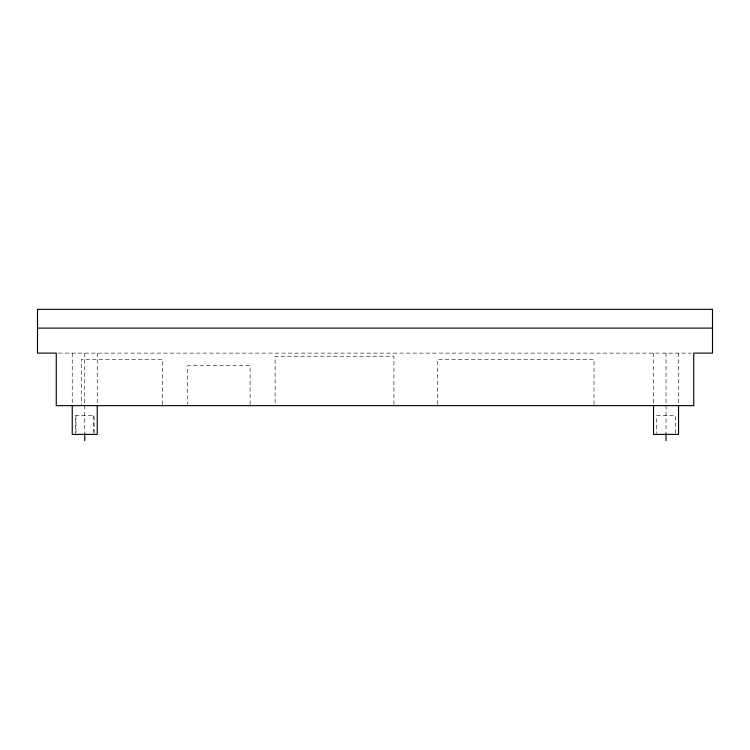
<?xml version="1.0" encoding="UTF-8"?>
<svg xmlns="http://www.w3.org/2000/svg" width="750" height="750" viewBox="0 0 750 750"><rect width="100%" height="100%" fill="white"/><g stroke="black" fill="none" stroke-linecap="round" stroke-linejoin="round"><path stroke-width="0.56" stroke-dasharray="3.75 2.81" d="M58.603 353.119L691.397 353.119M678.544 353.119L678.544 404.213M675.422 433.303L675.422 415.641L656.663 415.641L656.663 433.303M666.038 353.119L666.038 433.65M653.531 353.119L653.531 404.213M594.009 404.484L594.009 359.372L437.681 359.372L437.681 404.484M393.919 404.494L393.919 356.241L275.109 356.241L275.109 404.494M250.097 404.494L250.097 365.625L187.566 365.625L187.566 404.494M162.562 404.484L162.562 359.372L81.272 359.372L81.272 404.484M97.256 353.119L97.256 404.213M94.125 433.303L94.125 415.641L75.366 415.641L75.366 433.303M93.497 415.641L93.497 433.303M84.75 353.119L84.75 433.65M75.994 415.641L75.994 433.303M72.244 353.119L72.244 404.213"/><path stroke-width="1.12" d="M37.5 328.106L712.5 328.106M678.544 405.375L678.544 434.4L653.531 434.4L653.531 405.375M666.038 433.65L666.038 440.653M97.256 405.375L97.256 434.4L72.244 434.4L72.244 405.375M84.75 433.65L84.75 440.653M712.5 309.347L37.5 309.347L37.5 353.119L56.259 353.119L56.259 405.637L693.741 405.637L693.741 353.119L712.5 353.119L712.5 309.347"/></g></svg>
